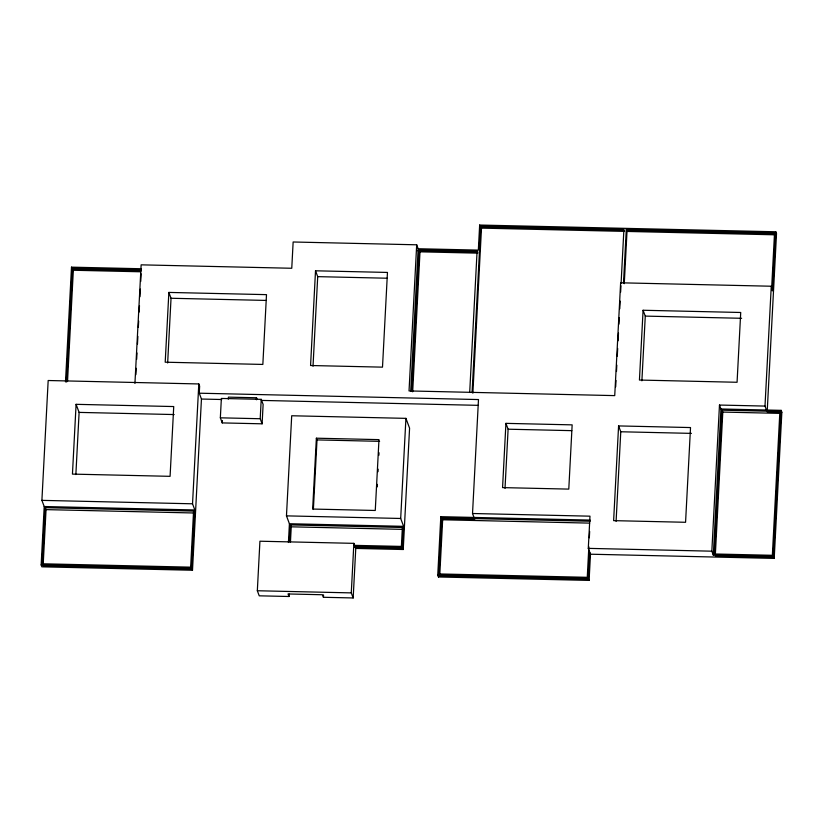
<?xml version="1.0" encoding="UTF-8"?>
<svg xmlns="http://www.w3.org/2000/svg" width="823" height="823" viewBox="0 0 823 823"><rect width="100%" height="100%" fill="white"/><g stroke="black" fill="none" stroke-linecap="round" stroke-linejoin="round"><path stroke-width="1.23" d="M41.901 500.363L48.176 380.514L198.806 383.95L199.639 386.172L199.269 393.199L201.45 399.042L192.5 570.246L41.86 566.821L41.15 564.917L44.205 506.526L41.901 500.363L192.531 503.799L194.835 509.962L191.78 568.343L192.5 570.246M42.333 557.84L42.868 547.583M43.135 542.46L43.67 532.203M44.01 525.784L44.483 516.813M44.812 510.404L44.946 507.832M42.405 563.786L45.337 507.709L193.58 511.083L190.648 567.16L42.405 563.786L43.115 565.689L191.358 569.063L191.759 561.42M43.187 564.413L46.047 509.622L45.337 507.709M65.49 381.913L71.498 267.156L141.33 268.751M66.334 381.265L66.735 373.611M67.075 367.243L67.537 358.314M67.867 351.935L68.34 343.016M68.669 336.638L69.142 327.719M69.533 320.065L70.006 311.135M70.336 304.767L70.871 294.562M71.138 289.459L71.673 279.264M71.94 274.162L72.208 269.059L71.498 267.156M66.673 382.047L72.63 268.339L141.35 269.903M67.527 381.399L73.34 270.253L72.63 268.339M76.097 404.33L72.445 474.11L170.083 476.332L173.735 406.552L76.097 404.33L79.111 412.395L75.86 474.562M134.931 383.415L141.134 264.841L291.764 268.267L293.142 241.993L416.685 244.801L418.156 248.741L410.708 391.028M135.867 374.671L136.207 368.282M136.669 359.342L136.999 352.954M137.472 344.004L137.873 336.34M138.336 327.4L138.676 321.011M139.138 312.071L139.478 305.683M139.941 296.733L140.342 289.068M140.743 281.404L141.144 273.74M168.859 292.422L165.207 362.202L262.846 364.435L266.498 294.644L168.859 292.422L171.04 298.265L167.655 362.974M192.531 503.799L198.806 383.95M192.16 553.776L192.633 544.857M192.963 538.479L193.498 528.284M193.765 523.191L194.3 512.996L46.047 509.622M220.348 417.827L221.366 398.445L261.22 399.35L263.123 404.432L262.105 423.814L222.251 422.909L220.348 417.827L260.212 418.732L262.105 423.814M222.251 422.909L222.375 420.481M228.29 399.134L228.393 397.139L256.509 397.776L257.136 399.474M256.406 399.772L256.509 397.776M260.212 418.732L261.22 399.35M257.332 590.749L259.924 541.215L353.869 543.355L355.762 548.427L353.17 597.961L323.418 597.282L322.472 594.751L288.029 593.959L288.986 596.5L259.235 595.821L257.332 590.749L351.277 592.889L353.17 597.961M288.431 542.501L289.408 523.737L286.466 515.867L291.702 415.759L405.924 418.362L409.576 428.145L403.229 549.507L355.762 548.427M289.274 541.801L289.747 532.851M289.686 541.349L290.54 524.92L402.375 527.471L403.085 529.374L402.817 534.425M290.457 541.987L291.249 526.823L290.54 524.92M288.986 596.5L289.11 594.093M315.518 270.798L310.569 365.515L382.5 367.151L387.458 272.434L315.518 270.798L317.709 276.641L313.018 366.235M316.371 438.196L312.658 509.056L375.267 510.476L378.971 439.626L316.371 438.196L317.009 439.914L313.368 509.499M323.418 597.282L323.552 594.885M351.277 592.889L353.869 543.355M377.232 486.887L377.366 484.356M378.024 471.702L378.158 469.172M378.889 455.253L379.012 452.722M403.229 549.507L402.519 547.604L403.63 526.339L400.688 518.469L405.924 418.362M416.685 244.801L409.031 390.935L614.73 395.616L620.635 282.803L771.264 286.229L772.735 290.169L775.791 231.777L479.655 225.039L478.338 250.11L418.156 248.741M354.538 547.244L402.097 548.324L401.387 546.421L402.375 527.471M402.097 548.324L402.488 540.742M411.891 391.172L419.288 249.925L477.083 251.241L477.803 253.145L419.997 251.828L419.288 249.925M412.673 391.799L419.997 251.828M199.269 393.199L478.482 399.556L472.525 513.501L589.978 516.175L588.291 548.365L590.472 554.208L589.103 580.4L438.474 576.974L437.754 575.071L440.809 516.679L590.173 520.085M438.474 576.974L438.731 571.892M439.071 565.555L439.533 556.667M439.863 550.32L440.326 541.431M440.665 535.084L441.19 524.93M590.194 521.237L441.941 517.862L439.009 573.94L587.262 577.314L588.856 546.729M439.791 574.567L442.661 519.776L441.941 517.862M469.696 392.489L477.083 251.241M479.377 245.748L479.84 236.973M480.231 229.452L479.655 225.039M472.083 392.55L480.786 226.222L623.906 229.483L621.098 283.215M472.865 393.178L481.496 228.125L480.786 226.222M505.929 423.361L502.565 487.607L568.786 489.109L572.15 424.863L505.929 423.361L508.11 429.205L505.013 488.409M589.33 537.81L589.659 531.442M588.034 577.941L588.507 569.022M588.836 562.654L589.309 553.735M589.103 580.4L588.394 578.497L589.762 552.305M615.676 386.861L616.005 380.463M616.478 371.502L616.808 365.103M617.281 356.153L617.682 348.468M618.083 340.794L618.485 333.12M618.947 324.159L619.287 317.76M619.76 308.81L620.161 301.136M620.624 292.175L620.964 285.776M623.495 283.061L626.293 229.535L774.536 232.909L775.256 234.812L774.782 243.731M624.266 283.688L627.003 231.438L626.293 229.535M618.587 425.923L613.629 520.64L685.569 522.286L690.518 427.559L618.587 425.923L620.768 431.766L616.088 521.37M643.082 310.261L639.44 380.051L737.069 382.273L740.721 312.483L643.082 310.261L645.273 316.104L641.889 380.812M590.472 554.208L774.206 558.395L773.486 556.492L713.304 555.114L711.833 551.184L719.477 405.05L764.999 406.078L766.47 410.019M713.304 555.114L720.948 408.98L719.477 405.05M722.08 410.173L714.559 553.982L772.355 555.299L779.885 411.479L722.08 410.173L722.8 412.076L715.341 554.609M764.999 406.078L771.264 286.229M774.536 232.909L771.604 288.986L772.313 290.889L772.848 280.694M773.188 274.316L773.651 265.397M773.98 259.029L774.515 248.834M767.242 410.646L776.511 233.681L775.791 231.777M773.209 554.64L773.671 545.649M774.011 539.23L774.484 530.238M774.813 523.819L775.359 513.552M775.626 508.408L776.161 498.141M776.428 493.008L776.963 482.731M777.303 476.311L777.776 467.32M778.105 460.901L778.579 451.909M778.98 444.204L779.453 435.223M779.793 428.793L780.255 419.812M773.486 556.492L781.14 410.358L720.948 408.98M774.206 558.395L781.85 412.261L781.14 410.358M480.365 226.942L623.947 230.214M626.509 230.265L776.511 233.681M481.496 228.125L624.616 231.386M627.003 231.438L775.256 234.812M417.384 250.614L477.772 251.982M72.208 269.059L141.422 270.644M73.34 270.253L140.784 271.785M317.709 276.641L387.067 278.225M171.04 298.265L266.107 300.426M645.273 316.104L741.626 318.295M201.45 399.042L221.737 399.505M261.303 400.41L478.101 405.338M767.18 411.922L781.85 412.261M722.8 412.076L780.595 413.393L779.885 411.479M79.111 412.395L174.178 414.555M508.11 429.205L571.79 430.655M620.768 431.766L691.423 433.382M317.009 439.914L379.609 441.334M44.205 506.526L194.835 509.962M286.466 515.867L400.688 518.469M442.661 519.776L589.628 523.119M289.408 523.737L403.63 526.339M291.249 526.823L403.085 529.374M588.291 548.365L711.833 551.184M353.818 545.34L401.387 546.421M355.052 546.523L402.519 547.604M715.269 555.895L773.075 557.212M41.15 564.917L191.78 568.343M437.754 575.071L588.394 578.497M439.729 575.843L587.972 579.217M472.525 513.501L474.706 519.344L441.529 518.583L440.809 516.679"/></g></svg>
